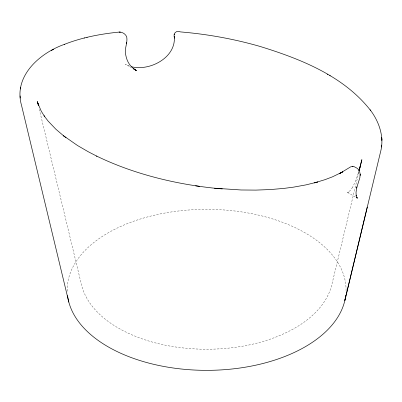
<?xml version="1.0" encoding="UTF-8"?>
<svg xmlns="http://www.w3.org/2000/svg" width="402" height="402" viewBox="0 0 402 402"><rect width="100%" height="100%" fill="white"/><g stroke="black" fill="none" stroke-linecap="round" stroke-linejoin="round"><path stroke-width="0.3" stroke-dasharray="2.01 1.51" d="M358.85 172.242L332.047 283.717C327.444 304.279 310.565 319.54 292.746 329.283C266.295 343.63 235.838 349.202 205.965 349.258C176.177 349.016 145.815 343.293 119.555 328.751C102.771 319.354 87.048 305.138 81.777 286.033L39.301 109.349M358.323 173.141L358.795 171.543L355.559 181.121L352.589 187.312M352.634 187.226L350.423 190.377L347.901 192.302L348.569 192C346.981 192.87 346.825 191.739 347.494 192.337L347.132 192.221L355.137 196.824M129.826 66.245L125.339 64.149L131.147 67.506M67.214 291.214A139.434 80.5 0 0 1 207.105 209.341A139.434 80.5 0 0 1 346.027 291.762"/><path stroke-width="0.6" d="M356.102 195.156L356.227 195.92L356.021 192.543L356.619 188.106L359.835 177.774L360.187 174.091L359.539 171.337L358.468 169.488L356.961 168.172L354.087 166.644L352.288 166.438L350.624 166.865L339.635 173.543L342.811 171.835L332.414 176.855L325.007 179.664L314.238 182.93M360.212 175.573L360.227 174.83M367.282 207.04L344.841 300.485L380.609 151.644C384.548 136.966 379.041 121.434 370.071 109.731M64.606 44.29C39.838 52.933 13.171 76.154 21.497 105.229L68.822 302.113M381.498 147.092L381.739 145.057M20.713 87.435L20.467 88.988M356.619 188.106L356.901 186.84M359.272 170.488L361.87 159.679L359.237 169.991L360.499 165.257M359.257 169.915L359.71 168.257M53.652 49.25L51.31 50.506M64.214 44.441C81.737 37.507 100.415 33.964 119.103 32.09C122.253 31.919 125.67 33.969 126.73 36.989C127.916 43.175 123.836 49.451 125.836 55.406C127.027 61.813 130.414 67.023 136.062 70.36L134.032 69.013L136.429 70.556L133.258 68.727M317.022 182.166L317.58 182.011L306.048 184.87L293.646 187.126L283.827 188.412L270.144 189.573L255.888 190.101L241.18 189.985L214.713 188.226L222.341 188.925M84.174 38.029L84.526 37.944M86.837 37.371L87.179 37.291M119.103 32.09L119.695 32.065M119.791 32.054L120.484 32.105M214.839 188.242C175.146 184.091 133.474 173.981 96.636 156.082L96.952 156.242L88.269 151.76L77.521 145.514L63.365 135.655L66.003 137.675M195.603 185.799L199.452 186.362M131.58 66.777C150.127 71.3 176.302 57.38 174.272 36.487L174.458 38.11C172.966 33.647 175.749 29.964 180.639 31.929C207.502 34.165 234.16 38.994 260.069 46.446C300.756 59.014 343.78 75.993 370.724 110.625M356.187 197.427C359.102 199.101 355.906 197.196 357.152 197.95L356.207 195.804M327.313 74.169L327.791 74.45M329.751 75.596L330.238 75.888M63.828 136.007L55.858 129.213L48.059 121.027L44.084 115.806L44.461 116.359L41.235 111.158L37.848 103.188L38.718 105.816L38.416 104.897M37.989 103.626L37.396 101.445L38.275 105.093M20.13 95.907L20.266 98.108M360.192 174.111L360.227 174.845M345.71 295.586A139.434 80.5 0 0 1 345.559 296.676M345.479 297.224A139.434 80.5 0 0 1 205.206 370.342A139.434 80.5 0 0 1 67.551 295.586M174.277 34.15L174.192 34.743L174.277 34.15M126.67 42.27L126.278 43.743L126.67 42.27M352.393 166.438L352.931 166.433L352.393 166.438M358.911 170.111L359.252 170.704L358.911 170.111M381.875 140.268L381.724 137.66L381.875 140.268"/></g></svg>
